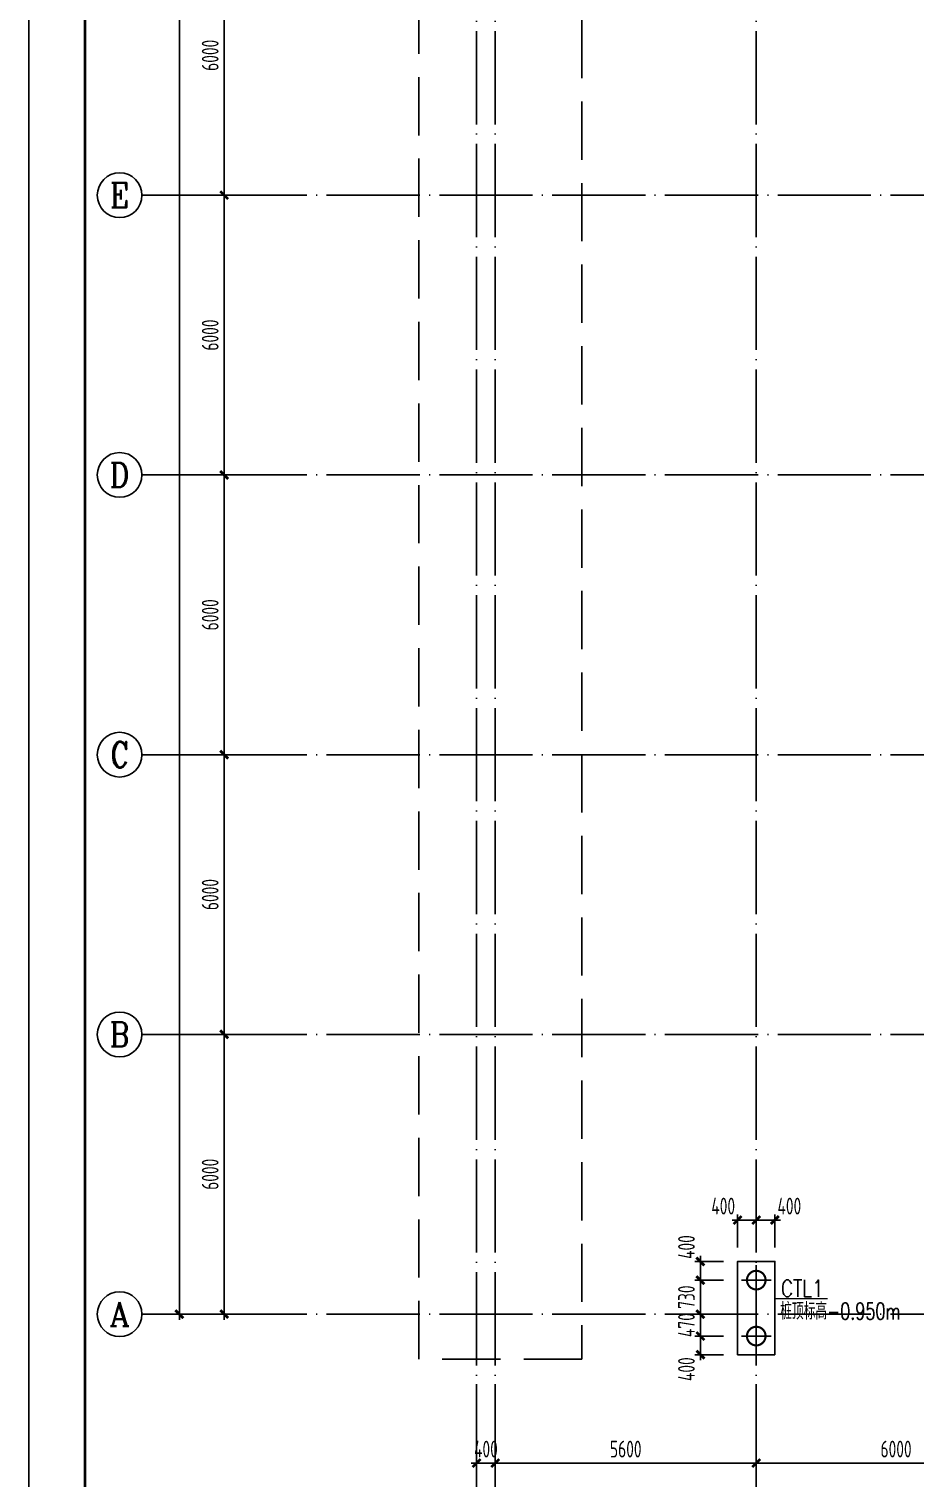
# Model space of a CAD drawing. Extents: x -1389621 to 57380, y -92505 to 283644.
# Drawn here: x -1388311 to -1369301, y 163581 to 194682 of the extents above; entities that cross this region are included whole.
import ezdxf
from ezdxf.enums import TextEntityAlignment as Align

# ---------------------------------------------------------------- set-up
doc = ezdxf.new("R2010")
doc.units = 0
doc.header["$LTSCALE"] = 100
doc.header["$MEASUREMENT"] = 0
doc.linetypes.add('DASH', pattern=[0.35, 0.25, -0.1])
doc.linetypes.add('DOTE', pattern=[2.42, 2, -0.2, 0.02, -0.2])
doc.layers.get('0').update_dxf_attribs({"linetype": 'CONTINUOUS'})
doc.layers.get('Defpoints').update_dxf_attribs({"linetype": 'CONTINUOUS'})
for name, color, linetype in [('AXIS', 3, 'CONTINUOUS'), ('AXIS_TEXT', 7, 'CONTINUOUS'), ('BORDER', 7, 'CONTINUOUS'), ('DIM', 3, 'CONTINUOUS'), ('DOTE', 1, 'DOTE'), ('PUB_DIM', 3, 'CONTINUOUS'), ('单桩', 6, 'CONTINUOUS'), ('承台', 2, 'CONTINUOUS'), ('标注', 4, 'CONTINUOUS')]:
    doc.layers.add(name, color=color, linetype=linetype)
doc.layers.add('PUB_TEXT', color=7, linetype='CONTINUOUS', lineweight=15)
doc.styles.add('_TCH_AXIS', font='COMPLEX', dxfattribs={"bigfont": 'GBCBIG'})
doc.styles.add('COMPLEX', font='COMPLEX')
doc.styles.add('DIM_FONT', font='SIMPLEX', dxfattribs={"width": 0.7, "bigfont": 'GBCBIG'})
doc.styles.add('hztxt', font='txt', dxfattribs={"width": 0.7, "height": 10, "bigfont": 'hztxt.shx'})
doc.styles.add('TSSD_Dimension', font='tssdeng.shx', dxfattribs={"width": 0.7, "bigfont": 'hztxt.shx'})
doc.dimstyles.new('TSSD_100_100', dxfattribs={"dimtxt": 300, "dimasz": 100, "dimexe": 100, "dimexo": 250, "dimgap": 100, "dimtad": 1, "dimdec": 0, "dimzin": 0, "dimdsep": 46, "dimtxsty": 'TSSD_Dimension', "dimblk": 'ARCHTICK', "dimblk1": 'ARCHTICK', "dimblk2": 'ARCHTICK', "dimcen": 0, "dimdle": 100, "dimclrt": 7, "dimadec": 0, "dimazin": 0, "dimtfac": 1, "dimtdec": 0, "dimtix": 1, "dimtmove": 2, "dimatfit": 3, "dimfxl": 0, "dimtolj": 1, "dimtzin": 0, "dimarcsym": 0})

# ---------------------------------------------------------------- blocks, each defined once
blk = doc.blocks.new('_ArchTick')
at = {"color": 0, "linetype": 'ByBlock'}
blk.add_lwpolyline([(-0.71, -0.71, 0.5, 0.5, 0), (0.71, 0.71, 0.5, 0.5, 0)], format="xyseb", dxfattribs=at)
blk = doc.blocks.new('*D1323')
at = {"layer": 'Defpoints', "color": 0, "ltscale": 100}
for p in [(-1384123, 173117), (-1382629, 173117), (-1382629, 167117)]:
    blk.add_point(p, dxfattribs=at)
at = {"layer": 'DIM', "color": 0, "lineweight": -2, "ltscale": 100}
for p, q in [((-1384123, 166997), (-1384123, 173237)), ((-1382929, 173117), (-1384243, 173117)), ((-1382929, 167117), (-1384243, 167117))]:
    blk.add_line(p, q, dxfattribs=at)
at = {"layer": 'DIM', "color": 0, "lineweight": -2, "ltscale": 100, "xscale": 120, "yscale": 120, "zscale": 120}
for p, rotation in [((-1384123, 173117), 90), ((-1384123, 167117), 270)]:
    blk.add_blockref('_ArchTick', p, dxfattribs=dict(at, rotation=rotation))
at = {"layer": 'DIM', "color": 7, "ltscale": 100, "insert": (-1384423, 170117), "char_height": 360, "attachment_point": 5, "rotation": 90, "style": 'TSSD_Dimension'}
blk.add_mtext('\\A1;6000', dxfattribs=at)
blk = doc.blocks.new('*D1324')
at = {"layer": 'Defpoints', "color": 0, "ltscale": 100}
for p in [(-1384123, 179117), (-1382629, 179117), (-1382629, 173117)]:
    blk.add_point(p, dxfattribs=at)
at = {"layer": 'DIM', "color": 0, "lineweight": -2, "ltscale": 100}
for p, q in [((-1384123, 172997), (-1384123, 179237)), ((-1382929, 179117), (-1384243, 179117)), ((-1382929, 173117), (-1384243, 173117))]:
    blk.add_line(p, q, dxfattribs=at)
at = {"layer": 'DIM', "color": 0, "lineweight": -2, "ltscale": 100, "xscale": 120, "yscale": 120, "zscale": 120}
for p, rotation in [((-1384123, 179117), 90), ((-1384123, 173117), 270)]:
    blk.add_blockref('_ArchTick', p, dxfattribs=dict(at, rotation=rotation))
at = {"layer": 'DIM', "color": 7, "ltscale": 100, "insert": (-1384423, 176117), "char_height": 360, "attachment_point": 5, "rotation": 90, "style": 'TSSD_Dimension'}
blk.add_mtext('\\A1;6000', dxfattribs=at)
blk = doc.blocks.new('*D1325')
at = {"layer": 'Defpoints', "color": 0, "ltscale": 100}
for p in [(-1384123, 185117), (-1382629, 185117), (-1382629, 179117)]:
    blk.add_point(p, dxfattribs=at)
at = {"layer": 'DIM', "color": 0, "lineweight": -2, "ltscale": 100}
for p, q in [((-1382929, 185117), (-1384243, 185117)), ((-1384123, 178997), (-1384123, 185237)), ((-1382929, 179117), (-1384243, 179117))]:
    blk.add_line(p, q, dxfattribs=at)
at = {"layer": 'DIM', "color": 0, "lineweight": -2, "ltscale": 100, "xscale": 120, "yscale": 120, "zscale": 120}
for p, rotation in [((-1384123, 185117), 90), ((-1384123, 179117), 270)]:
    blk.add_blockref('_ArchTick', p, dxfattribs=dict(at, rotation=rotation))
at = {"layer": 'DIM', "color": 7, "ltscale": 100, "insert": (-1384423, 182117), "char_height": 360, "attachment_point": 5, "rotation": 90, "style": 'TSSD_Dimension'}
blk.add_mtext('\\A1;6000', dxfattribs=at)
blk = doc.blocks.new('*D1326')
at = {"layer": 'Defpoints', "color": 0, "ltscale": 100}
for p in [(-1384123, 191117), (-1382629, 191117), (-1382629, 185117)]:
    blk.add_point(p, dxfattribs=at)
at = {"layer": 'DIM', "color": 0, "lineweight": -2, "ltscale": 100}
for p, q in [((-1382929, 191117), (-1384243, 191117)), ((-1384123, 184997), (-1384123, 191237)), ((-1382929, 185117), (-1384243, 185117))]:
    blk.add_line(p, q, dxfattribs=at)
at = {"layer": 'DIM', "color": 0, "lineweight": -2, "ltscale": 100, "xscale": 120, "yscale": 120, "zscale": 120}
for p, rotation in [((-1384123, 191117), 90), ((-1384123, 185117), 270)]:
    blk.add_blockref('_ArchTick', p, dxfattribs=dict(at, rotation=rotation))
at = {"layer": 'DIM', "color": 7, "ltscale": 100, "insert": (-1384423, 188117), "char_height": 360, "attachment_point": 5, "rotation": 90, "style": 'TSSD_Dimension'}
blk.add_mtext('\\A1;6000', dxfattribs=at)
blk = doc.blocks.new('*D1327')
at = {"layer": 'Defpoints', "color": 0, "ltscale": 100}
for p in [(-1384123, 197117), (-1382629, 197117), (-1382629, 191117)]:
    blk.add_point(p, dxfattribs=at)
at = {"layer": 'DIM', "color": 0, "lineweight": -2, "ltscale": 100}
for p, q in [((-1384123, 190997), (-1384123, 197237)), ((-1382929, 197117), (-1384243, 197117)), ((-1382929, 191117), (-1384243, 191117))]:
    blk.add_line(p, q, dxfattribs=at)
at = {"layer": 'DIM', "color": 0, "lineweight": -2, "ltscale": 100, "xscale": 120, "yscale": 120, "zscale": 120}
for p, rotation in [((-1384123, 197117), 90), ((-1384123, 191117), 270)]:
    blk.add_blockref('_ArchTick', p, dxfattribs=dict(at, rotation=rotation))
at = {"layer": 'DIM', "color": 7, "ltscale": 100, "insert": (-1384423, 194117), "char_height": 360, "attachment_point": 5, "rotation": 90, "style": 'TSSD_Dimension'}
blk.add_mtext('\\A1;6000', dxfattribs=at)
blk = doc.blocks.new('*D1335')
at = {"layer": 'Defpoints', "color": 0, "ltscale": 100}
for p in [(-1385083, 239117), (-1382389, 239117), (-1382389, 167117)]:
    blk.add_point(p, dxfattribs=at)
at = {"layer": 'DIM', "color": 0, "lineweight": -2, "ltscale": 100}
for p, q in [((-1385083, 166997), (-1385083, 239237)), ((-1382689, 239117), (-1385203, 239117)), ((-1382689, 167117), (-1385203, 167117))]:
    blk.add_line(p, q, dxfattribs=at)
at = {"layer": 'DIM', "color": 0, "lineweight": -2, "ltscale": 100, "xscale": 120, "yscale": 120, "zscale": 120}
for p, rotation in [((-1385083, 239117), 90), ((-1385083, 167117), 270)]:
    blk.add_blockref('_ArchTick', p, dxfattribs=dict(at, rotation=rotation))
at = {"layer": 'DIM', "color": 7, "ltscale": 100, "insert": (-1385383, 203117), "char_height": 360, "attachment_point": 5, "rotation": 90, "style": 'TSSD_Dimension'}
blk.add_mtext('\\A1;72000', dxfattribs=at)
blk = doc.blocks.new('*D1349')
at = {"layer": 'Defpoints', "color": 0, "ltscale": 100}
for p in [(-1378707, 165617), (-1378307, 165617), (-1378307, 163923)]:
    blk.add_point(p, dxfattribs=at)
at = {"layer": 'DIM', "color": 0, "lineweight": -2, "ltscale": 100}
for p, q in [((-1378707, 165317), (-1378707, 163803)), ((-1378307, 165317), (-1378307, 163803)), ((-1378707, 163923), (-1378827, 163923)), ((-1378707, 163923), (-1378307, 163923)), ((-1378307, 163923), (-1378187, 163923))]:
    blk.add_line(p, q, dxfattribs=at)
at = {"layer": 'DIM', "color": 0, "lineweight": -2, "ltscale": 100, "xscale": 120, "yscale": 120, "zscale": 120}
blk.add_blockref('_ArchTick', (-1378707, 163923), dxfattribs=at)
at = {"layer": 'DIM', "color": 0, "lineweight": -2, "ltscale": 100, "xscale": 120, "yscale": 120, "zscale": 120, "rotation": 180}
blk.add_blockref('_ArchTick', (-1378307, 163923), dxfattribs=at)
at = {"layer": 'DIM', "color": 7, "ltscale": 100, "insert": (-1378507, 164223), "char_height": 360, "attachment_point": 5, "style": 'TSSD_Dimension'}
blk.add_mtext('\\A1;400', dxfattribs=at)
blk = doc.blocks.new('*D1350')
at = {"layer": 'Defpoints', "color": 0, "ltscale": 100}
for p in [(-1378307, 165617), (-1372707, 165617), (-1372707, 163923)]:
    blk.add_point(p, dxfattribs=at)
at = {"layer": 'DIM', "color": 0, "lineweight": -2, "ltscale": 100}
for p, q in [((-1378307, 165317), (-1378307, 163803)), ((-1372707, 165317), (-1372707, 163803)), ((-1378427, 163923), (-1372587, 163923))]:
    blk.add_line(p, q, dxfattribs=at)
at = {"layer": 'DIM', "color": 0, "lineweight": -2, "ltscale": 100, "xscale": 120, "yscale": 120, "zscale": 120, "rotation": 180}
blk.add_blockref('_ArchTick', (-1378307, 163923), dxfattribs=at)
at = {"layer": 'DIM', "color": 0, "lineweight": -2, "ltscale": 100, "xscale": 120, "yscale": 120, "zscale": 120}
blk.add_blockref('_ArchTick', (-1372707, 163923), dxfattribs=at)
at = {"layer": 'DIM', "color": 7, "ltscale": 100, "insert": (-1375507, 164223), "char_height": 360, "attachment_point": 5, "style": 'TSSD_Dimension'}
blk.add_mtext('\\A1;5600', dxfattribs=at)
blk = doc.blocks.new('*D1351')
at = {"layer": 'Defpoints', "color": 0, "ltscale": 100}
for p in [(-1372707, 165617), (-1366707, 165617), (-1366707, 163923)]:
    blk.add_point(p, dxfattribs=at)
at = {"layer": 'DIM', "color": 0, "lineweight": -2, "ltscale": 100}
for p, q in [((-1372707, 165317), (-1372707, 163803)), ((-1366707, 165317), (-1366707, 163803)), ((-1372827, 163923), (-1366587, 163923))]:
    blk.add_line(p, q, dxfattribs=at)
at = {"layer": 'DIM', "color": 0, "lineweight": -2, "ltscale": 100, "xscale": 120, "yscale": 120, "zscale": 120, "rotation": 180}
blk.add_blockref('_ArchTick', (-1372707, 163923), dxfattribs=at)
at = {"layer": 'DIM', "color": 0, "lineweight": -2, "ltscale": 100, "xscale": 120, "yscale": 120, "zscale": 120}
blk.add_blockref('_ArchTick', (-1366707, 163923), dxfattribs=at)
at = {"layer": 'DIM', "color": 7, "ltscale": 100, "insert": (-1369707, 164223), "char_height": 360, "attachment_point": 5, "style": 'TSSD_Dimension'}
blk.add_mtext('\\A1;6000', dxfattribs=at)
blk = doc.blocks.new('*D1356')
at = {"layer": 'Defpoints', "color": 0, "ltscale": 100}
for p in [(-1378707, 165857), (-1342707, 165857), (-1342707, 162963)]:
    blk.add_point(p, dxfattribs=at)
at = {"layer": 'DIM', "color": 0, "lineweight": -2, "ltscale": 100}
for p, q in [((-1378707, 165557), (-1378707, 162843)), ((-1342707, 165557), (-1342707, 162843)), ((-1378827, 162963), (-1342587, 162963))]:
    blk.add_line(p, q, dxfattribs=at)
at = {"layer": 'DIM', "color": 0, "lineweight": -2, "ltscale": 100, "xscale": 120, "yscale": 120, "zscale": 120, "rotation": 180}
blk.add_blockref('_ArchTick', (-1378707, 162963), dxfattribs=at)
at = {"layer": 'DIM', "color": 0, "lineweight": -2, "ltscale": 100, "xscale": 120, "yscale": 120, "zscale": 120}
blk.add_blockref('_ArchTick', (-1342707, 162963), dxfattribs=at)
at = {"layer": 'DIM', "color": 7, "ltscale": 100, "insert": (-1360707, 163263), "char_height": 360, "attachment_point": 5, "style": 'TSSD_Dimension'}
blk.add_mtext('\\A1;36000', dxfattribs=at)
blk = doc.blocks.new('_AXISO')
blk.add_circle((0, 0), 0.5)
at = {"layer": 'AXIS_TEXT', "style": 'COMPLEX', "width": 1.041667}
blk.add_attdef('A', text='', height=0.56, dxfattribs=at).set_placement((-0.25, -0.28), (0.25, -0.28), align=Align.FIT)
blk = doc.blocks.new('U_B0HTE')
at = {"layer": '单桩'}
for p, q in [((0, 269.25), (0, -269.25)), ((-269.25, 0), (269.25, 0))]:
    blk.add_line(p, q, dxfattribs=at)
at = {"layer": '单桩', "const_width": 38.5}
blk.add_lwpolyline([(-169.25, 0, 1), (169.25, 0, 1)], format="xyb", close=True, dxfattribs=at)
at = {"style": 'DIM_FONT', "width": 0.8, "flags": 9}
for tag in ['YSIZE', 'XSIZE']:
    blk.add_attdef(tag, (0, 0), '', height=0.5, dxfattribs=at)
blk = doc.blocks.new('*D1390')
at = {"layer": 'Defpoints', "color": 0, "ltscale": 100}
for p in [(-1373107, 168247), (-1373905, 167847), (-1373107, 167847)]:
    blk.add_point(p, dxfattribs=at)
at = {"layer": 'DIM', "color": 0, "lineweight": -2, "ltscale": 100}
for p, q in [((-1373905, 168367), (-1373905, 167727)), ((-1373407, 168247), (-1374025, 168247)), ((-1373407, 167847), (-1374025, 167847))]:
    blk.add_line(p, q, dxfattribs=at)
at = {"layer": 'DIM', "color": 0, "lineweight": -2, "ltscale": 100, "xscale": 120, "yscale": 120, "zscale": 120}
for p, rotation in [((-1373905, 168247), 90), ((-1373905, 167847), 270)]:
    blk.add_blockref('_ArchTick', p, dxfattribs=dict(at, rotation=rotation))
at = {"layer": 'DIM', "color": 7, "ltscale": 100, "insert": (-1374205, 168556), "char_height": 360, "attachment_point": 5, "rotation": 90, "style": 'TSSD_Dimension'}
blk.add_mtext('\\A1;400', dxfattribs=at)
blk = doc.blocks.new('*D1391')
at = {"layer": 'Defpoints', "color": 0, "ltscale": 100}
for p in [(-1372307, 169135), (-1372707, 168247), (-1372307, 168247)]:
    blk.add_point(p, dxfattribs=at)
at = {"layer": 'DIM', "color": 0, "lineweight": -2, "ltscale": 100}
for p, q in [((-1372707, 168547), (-1372707, 169255)), ((-1372307, 168547), (-1372307, 169255)), ((-1372827, 169135), (-1372187, 169135))]:
    blk.add_line(p, q, dxfattribs=at)
at = {"layer": 'DIM', "color": 0, "lineweight": -2, "ltscale": 100, "xscale": 120, "yscale": 120, "zscale": 120, "rotation": 180}
blk.add_blockref('_ArchTick', (-1372707, 169135), dxfattribs=at)
at = {"layer": 'DIM', "color": 0, "lineweight": -2, "ltscale": 100, "xscale": 120, "yscale": 120, "zscale": 120}
blk.add_blockref('_ArchTick', (-1372307, 169135), dxfattribs=at)
at = {"layer": 'DIM', "color": 7, "ltscale": 100, "insert": (-1371997, 169435), "char_height": 360, "attachment_point": 5, "style": 'TSSD_Dimension'}
blk.add_mtext('\\A1;400', dxfattribs=at)
blk = doc.blocks.new('*D1392')
at = {"layer": 'Defpoints', "color": 0, "ltscale": 100}
for p in [(-1372707, 169135), (-1373107, 168247), (-1372707, 168247)]:
    blk.add_point(p, dxfattribs=at)
at = {"layer": 'DIM', "color": 0, "lineweight": -2, "ltscale": 100}
for p, q in [((-1373107, 168547), (-1373107, 169255)), ((-1372707, 168547), (-1372707, 169255)), ((-1373227, 169135), (-1372587, 169135))]:
    blk.add_line(p, q, dxfattribs=at)
at = {"layer": 'DIM', "color": 0, "lineweight": -2, "ltscale": 100, "xscale": 120, "yscale": 120, "zscale": 120, "rotation": 180}
blk.add_blockref('_ArchTick', (-1373107, 169135), dxfattribs=at)
at = {"layer": 'DIM', "color": 0, "lineweight": -2, "ltscale": 100, "xscale": 120, "yscale": 120, "zscale": 120}
blk.add_blockref('_ArchTick', (-1372707, 169135), dxfattribs=at)
at = {"layer": 'DIM', "color": 7, "ltscale": 100, "insert": (-1373416, 169435), "char_height": 360, "attachment_point": 5, "style": 'TSSD_Dimension'}
blk.add_mtext('\\A1;400', dxfattribs=at)
blk = doc.blocks.new('*D1393')
at = {"layer": 'Defpoints', "color": 0, "ltscale": 100}
for p in [(-1373107, 167847), (-1373905, 167117), (-1373107, 167117)]:
    blk.add_point(p, dxfattribs=at)
at = {"layer": 'DIM', "color": 0, "lineweight": -2, "ltscale": 100}
for p, q in [((-1373905, 167847), (-1373905, 167967)), ((-1373407, 167847), (-1374025, 167847)), ((-1373905, 167847), (-1373905, 167117)), ((-1373407, 167117), (-1374025, 167117)), ((-1373905, 167117), (-1373905, 166997))]:
    blk.add_line(p, q, dxfattribs=at)
at = {"layer": 'DIM', "color": 0, "lineweight": -2, "ltscale": 100, "xscale": 120, "yscale": 120, "zscale": 120}
for p, rotation in [((-1373905, 167847), 270), ((-1373905, 167117), 90)]:
    blk.add_blockref('_ArchTick', p, dxfattribs=dict(at, rotation=rotation))
at = {"layer": 'DIM', "color": 7, "ltscale": 100, "insert": (-1374205, 167482), "char_height": 360, "attachment_point": 5, "rotation": 90, "style": 'TSSD_Dimension'}
blk.add_mtext('\\A1;730', dxfattribs=at)
blk = doc.blocks.new('*D1394')
at = {"layer": 'Defpoints', "color": 0, "ltscale": 100}
for p in [(-1373107, 167117), (-1373905, 166647), (-1373107, 166647)]:
    blk.add_point(p, dxfattribs=at)
at = {"layer": 'DIM', "color": 0, "lineweight": -2, "ltscale": 100}
for p, q in [((-1373407, 167117), (-1374025, 167117)), ((-1373905, 167117), (-1373905, 167237)), ((-1373905, 167117), (-1373905, 166647)), ((-1373407, 166647), (-1374025, 166647)), ((-1373905, 166647), (-1373905, 166527))]:
    blk.add_line(p, q, dxfattribs=at)
at = {"layer": 'DIM', "color": 0, "lineweight": -2, "ltscale": 100, "xscale": 120, "yscale": 120, "zscale": 120}
for p, rotation in [((-1373905, 167117), 270), ((-1373905, 166647), 90)]:
    blk.add_blockref('_ArchTick', p, dxfattribs=dict(at, rotation=rotation))
at = {"layer": 'DIM', "color": 7, "ltscale": 100, "insert": (-1374205, 166882), "char_height": 360, "attachment_point": 5, "rotation": 90, "style": 'TSSD_Dimension'}
blk.add_mtext('\\A1;470', dxfattribs=at)
blk = doc.blocks.new('*D1395')
at = {"layer": 'Defpoints', "color": 0, "ltscale": 100}
for p in [(-1373107, 166647), (-1373905, 166247), (-1373107, 166247)]:
    blk.add_point(p, dxfattribs=at)
at = {"layer": 'DIM', "color": 0, "lineweight": -2, "ltscale": 100}
for p, q in [((-1373905, 166767), (-1373905, 166127)), ((-1373407, 166647), (-1374025, 166647)), ((-1373407, 166247), (-1374025, 166247))]:
    blk.add_line(p, q, dxfattribs=at)
at = {"layer": 'DIM', "color": 0, "lineweight": -2, "ltscale": 100, "xscale": 120, "yscale": 120, "zscale": 120}
for p, rotation in [((-1373905, 166647), 90), ((-1373905, 166247), 270)]:
    blk.add_blockref('_ArchTick', p, dxfattribs=dict(at, rotation=rotation))
at = {"layer": 'DIM', "color": 7, "ltscale": 100, "insert": (-1374205, 165937), "char_height": 360, "attachment_point": 5, "rotation": 90, "style": 'TSSD_Dimension'}
blk.add_mtext('\\A1;400', dxfattribs=at)

msp = doc.modelspace()

# ---------------------------------------------------------------- linework, layer by layer
at = {"layer": 'AXIS'}
for p, q in [((-1382628.63, 191116.717), (-1385886.375, 191116.717)), ((-1382628.63, 185116.717), (-1385886.375, 185116.717)), ((-1382628.63, 179116.717), (-1385886.375, 179116.717)), ((-1382628.63, 173116.717), (-1385886.375, 173116.717)), ((-1382628.63, 167116.717), (-1385886.375, 167116.717)), ((-1378706.633, 165616.717), (-1378706.633, 162319.368)), ((-1378306.633, 165616.717), (-1378306.633, 162319.368)), ((-1372706.633, 165616.717), (-1372706.633, 162319.368))]:
    msp.add_line(p, q, dxfattribs=at)
at = {"layer": 'BORDER'}
msp.add_lwpolyline([(-1388311.068, 147698.469), (-1388311.068, 248618.469), (-1317031.068, 248618.469), (-1317031.068, 147698.469)], close=True, dxfattribs=at)
at = {"layer": 'BORDER', "const_width": 60}
msp.add_lwpolyline([(-1387111.068, 148898.469), (-1387111.068, 245618.469), (-1318231.068, 245618.469), (-1318231.068, 148898.469)], close=True, dxfattribs=at)
at = {"layer": 'DOTE', "linetype": 'DOTE', "ltscale": 10}
for p, q in [((-1378706.633, 240616.717), (-1378706.633, 165616.717)), ((-1378306.633, 240616.717), (-1378306.633, 165616.717)), ((-1372706.633, 240616.717), (-1372706.633, 165616.717)), ((-1341206.633, 191116.717), (-1382628.63, 191116.717)), ((-1341206.633, 185116.717), (-1382628.63, 185116.717)), ((-1341206.633, 179116.717), (-1382628.63, 179116.717)), ((-1341206.633, 173116.717), (-1382628.63, 173116.717)), ((-1341206.633, 167116.717), (-1382628.63, 167116.717))]:
    msp.add_line(p, q, dxfattribs=at)
at = {"layer": 'PUB_TEXT'}
msp.add_line((-1372306.633, 167450.16), (-1371180.981, 167450.16), dxfattribs=at)
at = {"layer": '承台'}
msp.add_lwpolyline([(-1372306.633, 166246.717), (-1373106.633, 166246.717), (-1373106.633, 168246.717), (-1372306.633, 168246.717), (-1372306.633, 166246.717)], dxfattribs=at)
at = {"layer": '标注', "linetype": 'DASH', "ltscale": 50}
msp.add_lwpolyline([(-1379950.08, 240377.801), (-1376446.729, 240377.801), (-1376446.729, 166150.517), (-1379950.08, 166150.517)], close=True, dxfattribs=at)

# ---------------------------------------------------------------- block references
at = {"layer": 'AXIS'}
ref = msp.add_blockref('_AXISO', (-1386366.375, 191116.717), dxfattribs=dict(at, xscale=960, yscale=960, zscale=960))
ref.add_attrib('A', 'E', dxfattribs={"layer": 'AXIS_TEXT', "ltscale": 0.5, "height": 534.53, "style": '_TCH_AXIS'}).set_placement((-1386570.005, 190849.452), (-1386162.744, 190849.452), align=Align.FIT)
ref = msp.add_blockref('_AXISO', (-1386366.375, 185116.717), dxfattribs=dict(at, xscale=960, yscale=960, zscale=960))
ref.add_attrib('A', 'D', dxfattribs={"layer": 'AXIS_TEXT', "ltscale": 0.5, "height": 522.309, "style": '_TCH_AXIS'}).set_placement((-1386577.786, 184855.563), (-1386154.964, 184855.563), align=Align.FIT)
ref = msp.add_blockref('_AXISO', (-1386366.375, 179116.717), dxfattribs=dict(at, xscale=960, yscale=960, zscale=960))
ref.add_attrib('A', 'C', dxfattribs={"layer": 'AXIS_TEXT', "ltscale": 0.5, "height": 546.829, "style": '_TCH_AXIS'}).set_placement((-1386561.671, 178843.303), (-1386171.079, 178843.303), align=Align.FIT)
ref = msp.add_blockref('_AXISO', (-1386366.375, 173116.717), dxfattribs=dict(at, xscale=960, yscale=960, zscale=960))
ref.add_attrib('A', 'B', dxfattribs={"layer": 'AXIS_TEXT', "ltscale": 0.5, "height": 522.309, "style": '_TCH_AXIS'}).set_placement((-1386577.786, 172855.563), (-1386154.964, 172855.563), align=Align.FIT)
ref = msp.add_blockref('_AXISO', (-1386366.375, 167116.717), dxfattribs=dict(at, xscale=960, yscale=960, zscale=960))
ref.add_attrib('A', 'A', dxfattribs={"layer": 'AXIS_TEXT', "ltscale": 0.5, "height": 510.22, "style": '_TCH_AXIS'}).set_placement((-1386585.041, 166861.607), (-1386147.709, 166861.607), align=Align.FIT)
at = {"layer": '单桩', "xscale": 1.17999999999995, "yscale": 1.18, "zscale": 1.18, "rotation": 180}
for p in [(-1372706.633, 167846.717), (-1372706.633, 166646.717)]:
    msp.add_blockref('U_B0HTE', p, dxfattribs=at)

# ---------------------------------------------------------------- texts
at = {"layer": 'PUB_DIM', "color": 7, "linetype": 'Continuous', "style": 'hztxt'}
for s, width, p in [('CTL1', 0.8, (-1371719.488, 167670.101)), ('桩顶标高-0.950m', 0.7, (-1370902.042, 167200.01))]:
    msp.add_text(s, height=360, dxfattribs=dict(at, width=width)).set_placement(p, align=Align.MIDDLE)

# ---------------------------------------------------------------- dimensions: what is measured, and where the dimension line sits
at = {"layer": 'DIM', "ltscale": 100}
for p1, p2, distance, picture, middle in [((-1382388.63, 167116.717), (-1382388.63, 239116.717), 2694.04, '*D1335', (-1385382.67, 203116.717)), ((-1382628.63, 191116.717), (-1382628.63, 197116.717), 1494.04, '*D1327', (-1384422.67, 194116.717)), ((-1382628.63, 185116.717), (-1382628.63, 191116.717), 1494.04, '*D1326', (-1384422.67, 188116.717)), ((-1382628.63, 179116.717), (-1382628.63, 185116.717), 1494.04, '*D1325', (-1384422.67, 182116.717)), ((-1382628.63, 173116.717), (-1382628.63, 179116.717), 1494.04, '*D1324', (-1384422.67, 176116.717)), ((-1382628.63, 167116.717), (-1382628.63, 173116.717), 1494.04, '*D1323', (-1384422.67, 170116.717)), ((-1378706.633, 165856.717), (-1342706.633, 165856.717), -2893.459, '*D1356', (-1360706.633, 163263.258)), ((-1378706.633, 165616.717), (-1378306.633, 165616.717), -1693.459, '*D1349', (-1378506.633, 164223.258)), ((-1378306.633, 165616.717), (-1372706.633, 165616.717), -1693.459, '*D1350', (-1375506.633, 164223.258)), ((-1372706.633, 165616.717), (-1366706.633, 165616.717), -1693.459, '*D1351', (-1369706.633, 164223.258))]:
    dim = msp.add_aligned_dim(p1=p1, p2=p2, distance=distance, dimstyle='TSSD_100_100', override={"dimscale": 1.2}, dxfattribs=at)
    dim.commit()
    dim.dimension.update_dxf_attribs({"geometry": picture, "text_midpoint": middle})
for base, p1, p2, picture, middle in [((-1372706.633, 169135.498), (-1373106.633, 168246.717), (-1372706.633, 168246.717), '*D1392', (-1373416.325, 169435.498)), ((-1372306.633, 169135.498), (-1372706.633, 168246.717), (-1372306.633, 168246.717), '*D1391', (-1371996.94, 169435.498))]:
    dim = msp.add_linear_dim(base=base, p1=p1, p2=p2, dimstyle='TSSD_100_100', override={"dimscale": 1.2}, dxfattribs=at)
    dim.commit()
    dim.dimension.update_dxf_attribs({"geometry": picture, "text_midpoint": middle, "dimtype": 160})
for base, p1, p2, picture, middle in [((-1373905.24, 167846.717), (-1373106.633, 168246.717), (-1373106.633, 167846.717), '*D1390', (-1374205.24, 168556.41)), ((-1373905.24, 166246.717), (-1373106.633, 166646.717), (-1373106.633, 166246.717), '*D1395', (-1374205.24, 165937.025))]:
    dim = msp.add_linear_dim(base=base, p1=p1, p2=p2, angle=90, dimstyle='TSSD_100_100', override={"dimscale": 1.2}, dxfattribs=at)
    dim.commit()
    dim.dimension.update_dxf_attribs({"geometry": picture, "text_midpoint": middle, "dimtype": 160})
for base, p1, p2, picture, middle in [((-1373905.24, 167116.717), (-1373106.633, 167846.717), (-1373106.633, 167116.717), '*D1393', (-1374205.24, 167481.717)), ((-1373905.24, 166646.717), (-1373106.633, 167116.717), (-1373106.633, 166646.717), '*D1394', (-1374205.24, 166881.717))]:
    dim = msp.add_linear_dim(base=base, p1=p1, p2=p2, angle=90, dimstyle='TSSD_100_100', override={"dimscale": 1.2}, dxfattribs=at)
    dim.commit()
    dim.dimension.update_dxf_attribs({"geometry": picture, "text_midpoint": middle})

doc.saveas('drawing.dxf')
